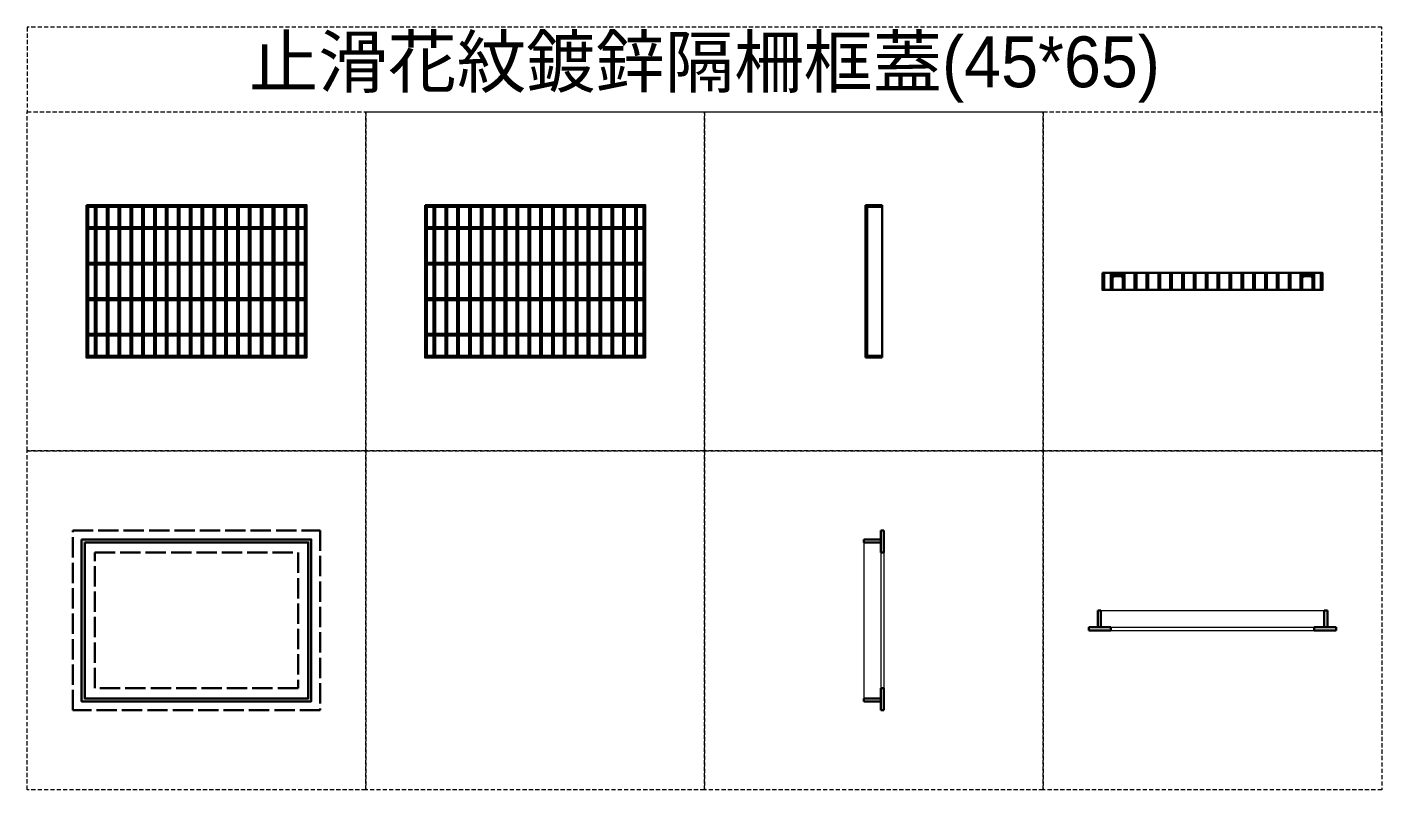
# Model space of a CAD drawing. Extents: x -2640 to 1802, y -2159 to 447.
# Drawn here: x 304.7 to 704.7, y -244 to -19 of the extents above; entities that cross this region are included whole.
import ezdxf

# ---------------------------------------------------------------- set-up
doc = ezdxf.new("R2010")
doc.units = 0
doc.header["$MEASUREMENT"] = 0
doc.linetypes.add('ACAD_ISO02W100', pattern=[15, 12, -3])
doc.linetypes.add('HIDDEN', pattern=[0.375, 0.25, -0.125])
doc.layers.add('一、4.基本-隱藏', color=9, linetype='ACAD_ISO02W100', lineweight=20, plot=False)
doc.layers.add('二、1.繪圖-既有設施', color=8, linetype='Continuous', lineweight=20)
doc.layers.add('二、2.繪圖-施作項目', color=181, linetype='Continuous', lineweight=30)
doc.styles.add('註解文字', font='MS PGothic.ttf', dxfattribs={"height": 4})
pattern_1 = [(45, (-850.6374, 109.643), (-2.65165, 2.65165), []), (45, (-849.7536, 109.643), (-2.65165, 2.65165), []), (45, (-848.8697, 109.643), (-2.65165, 2.65165), []), (45, (-847.9858, 109.643), (-2.65165, 2.65165), [])]

msp = doc.modelspace()

# ---------------------------------------------------------------- hatches: boundary and pattern name
at = {"layer": '二、2.繪圖-施作項目'}
h = msp.add_hatch(dxfattribs=at)
h.set_pattern_fill('ANSI34', color=256, scale=5)
h.set_pattern_definition(pattern_1)
h.paths.add_polyline_path([(386.723, -78.011), (322.723, -78.011), (322.723, -78.511), (386.723, -78.511)])
h = msp.add_hatch(dxfattribs=at)
h.set_pattern_fill('ANSI34', color=256, scale=0.1, angle=270)
h.set_pattern_definition([(315, (-792.7456, -1531.552), (1.3470384, 1.3470384), []), (315, (-792.7456, -1532.001), (1.3470384, 1.3470384), []), (315, (-792.7456, -1532.45), (1.3470384, 1.3470384), []), (315, (-792.7456, -1532.899), (1.3470384, 1.3470384), [])])
h.paths.add_polyline_path([(424.723, -78.011), (422.723, -78.011), (422.723, -78.511), (424.723, -78.511)])
h.paths.add_polyline_path([(428.223, -78.011), (425.223, -78.011), (425.223, -78.511), (428.223, -78.511)])
h.paths.add_polyline_path([(431.723, -78.011), (428.723, -78.011), (428.723, -78.511), (431.723, -78.511)])
h.paths.add_polyline_path([(435.223, -78.011), (432.223, -78.011), (432.223, -78.511), (435.223, -78.511)])
h.paths.add_polyline_path([(438.723, -78.011), (435.723, -78.011), (435.723, -78.511), (438.723, -78.511)])
h.paths.add_polyline_path([(442.223, -78.011), (439.223, -78.011), (439.223, -78.511), (442.223, -78.511)])
h.paths.add_polyline_path([(445.723, -78.011), (442.723, -78.011), (442.723, -78.511), (445.723, -78.511)])
h.paths.add_polyline_path([(449.223, -78.011), (446.223, -78.011), (446.223, -78.511), (449.223, -78.511)])
h.paths.add_polyline_path([(452.723, -78.011), (449.723, -78.011), (449.723, -78.511), (452.723, -78.511)])
h.paths.add_polyline_path([(456.223, -78.011), (453.223, -78.011), (453.223, -78.511), (456.223, -78.511)])
h.paths.add_polyline_path([(459.723, -78.011), (456.723, -78.011), (456.723, -78.511), (459.723, -78.511)])
h.paths.add_polyline_path([(463.223, -78.011), (460.223, -78.011), (460.223, -78.511), (463.223, -78.511)])
h.paths.add_polyline_path([(466.723, -78.011), (463.723, -78.011), (463.723, -78.511), (466.723, -78.511)])
h.paths.add_polyline_path([(470.223, -78.011), (467.223, -78.011), (467.223, -78.511), (470.223, -78.511)])
h.paths.add_polyline_path([(473.723, -78.011), (470.723, -78.011), (470.723, -78.511), (473.723, -78.511)])
h.paths.add_polyline_path([(477.223, -78.011), (474.223, -78.011), (474.223, -78.511), (477.223, -78.511)])
h.paths.add_polyline_path([(480.723, -78.011), (477.723, -78.011), (477.723, -78.511), (480.723, -78.511)])
h.paths.add_polyline_path([(484.223, -78.011), (481.223, -78.011), (481.223, -78.511), (484.223, -78.511)])
h.paths.add_polyline_path([(486.723, -78.011), (484.723, -78.011), (484.723, -78.511), (486.723, -78.511)])
h = msp.add_hatch(color=256, dxfattribs=at)
h.dxf.hatch_style = 1
h.paths.add_polyline_path([(552.723, -78.511), (552.723, -78.011), (552.223, -78.011), (552.223, -78.511)])
h = msp.add_hatch(dxfattribs=at)
h.set_pattern_fill('ANSI34', color=256, scale=5)
h.set_pattern_definition(pattern_1)
h.paths.add_polyline_path([(386.723, -88.511), (322.723, -88.511), (322.723, -89.011), (386.723, -89.011)])
h = msp.add_hatch(dxfattribs=at)
h.set_pattern_fill('ANSI34', color=256, scale=0.1, angle=270)
h.set_pattern_definition([(315, (-792.7456, -1542.052), (1.3470384, 1.3470384), []), (315, (-792.7456, -1542.501), (1.3470384, 1.3470384), []), (315, (-792.7456, -1542.95), (1.3470384, 1.3470384), []), (315, (-792.7456, -1543.399), (1.3470384, 1.3470384), [])])
h.paths.add_polyline_path([(424.723, -88.511), (422.723, -88.511), (422.723, -89.011), (424.723, -89.011)])
h.paths.add_polyline_path([(428.223, -88.511), (425.223, -88.511), (425.223, -89.011), (428.223, -89.011)])
h.paths.add_polyline_path([(431.723, -88.511), (428.723, -88.511), (428.723, -89.011), (431.723, -89.011)])
h.paths.add_polyline_path([(435.223, -88.511), (432.223, -88.511), (432.223, -89.011), (435.223, -89.011)])
h.paths.add_polyline_path([(438.723, -88.511), (435.723, -88.511), (435.723, -89.011), (438.723, -89.011)])
h.paths.add_polyline_path([(442.223, -88.511), (439.223, -88.511), (439.223, -89.011), (442.223, -89.011)])
h.paths.add_polyline_path([(445.723, -88.511), (442.723, -88.511), (442.723, -89.011), (445.723, -89.011)])
h.paths.add_polyline_path([(449.223, -88.511), (446.223, -88.511), (446.223, -89.011), (449.223, -89.011)])
h.paths.add_polyline_path([(452.723, -88.511), (449.723, -88.511), (449.723, -89.011), (452.723, -89.011)])
h.paths.add_polyline_path([(456.223, -88.511), (453.223, -88.511), (453.223, -89.011), (456.223, -89.011)])
h.paths.add_polyline_path([(459.723, -88.511), (456.723, -88.511), (456.723, -89.011), (459.723, -89.011)])
h.paths.add_polyline_path([(463.223, -88.511), (460.223, -88.511), (460.223, -89.011), (463.223, -89.011)])
h.paths.add_polyline_path([(466.723, -88.511), (463.723, -88.511), (463.723, -89.011), (466.723, -89.011)])
h.paths.add_polyline_path([(470.223, -88.511), (467.223, -88.511), (467.223, -89.011), (470.223, -89.011)])
h.paths.add_polyline_path([(473.723, -88.511), (470.723, -88.511), (470.723, -89.011), (473.723, -89.011)])
h.paths.add_polyline_path([(477.223, -88.511), (474.223, -88.511), (474.223, -89.011), (477.223, -89.011)])
h.paths.add_polyline_path([(480.723, -88.511), (477.723, -88.511), (477.723, -89.011), (480.723, -89.011)])
h.paths.add_polyline_path([(484.223, -88.511), (481.223, -88.511), (481.223, -89.011), (484.223, -89.011)])
h.paths.add_polyline_path([(486.723, -88.511), (484.723, -88.511), (484.723, -89.011), (486.723, -89.011)])
h = msp.add_hatch(color=256, dxfattribs=at)
h.dxf.hatch_style = 1
h.paths.add_polyline_path([(552.223, -89.011), (552.723, -89.011), (552.723, -88.511), (552.223, -88.511)])
h = msp.add_hatch(dxfattribs=at)
h.set_pattern_fill('ANSI34', color=256, scale=5)
h.set_pattern_definition(pattern_1)
h.paths.add_polyline_path([(386.723, -99.011), (322.723, -99.011), (322.723, -99.511), (386.723, -99.511)])
h = msp.add_hatch(dxfattribs=at)
h.set_pattern_fill('ANSI34', color=256, scale=0.1, angle=270)
h.set_pattern_definition([(315, (-792.7456, -1552.552), (1.3470384, 1.3470384), []), (315, (-792.7456, -1553.001), (1.3470384, 1.3470384), []), (315, (-792.7456, -1553.45), (1.3470384, 1.3470384), []), (315, (-792.7456, -1553.899), (1.3470384, 1.3470384), [])])
h.paths.add_polyline_path([(424.723, -99.011), (422.723, -99.011), (422.723, -99.511), (424.723, -99.511)])
h.paths.add_polyline_path([(428.223, -99.011), (425.223, -99.011), (425.223, -99.511), (428.223, -99.511)])
h.paths.add_polyline_path([(431.723, -99.011), (428.723, -99.011), (428.723, -99.511), (431.723, -99.511)])
h.paths.add_polyline_path([(435.223, -99.011), (432.223, -99.011), (432.223, -99.511), (435.223, -99.511)])
h.paths.add_polyline_path([(438.723, -99.011), (435.723, -99.011), (435.723, -99.511), (438.723, -99.511)])
h.paths.add_polyline_path([(442.223, -99.011), (439.223, -99.011), (439.223, -99.511), (442.223, -99.511)])
h.paths.add_polyline_path([(445.723, -99.011), (442.723, -99.011), (442.723, -99.511), (445.723, -99.511)])
h.paths.add_polyline_path([(449.223, -99.011), (446.223, -99.011), (446.223, -99.511), (449.223, -99.511)])
h.paths.add_polyline_path([(452.723, -99.011), (449.723, -99.011), (449.723, -99.511), (452.723, -99.511)])
h.paths.add_polyline_path([(456.223, -99.011), (453.223, -99.011), (453.223, -99.511), (456.223, -99.511)])
h.paths.add_polyline_path([(459.723, -99.011), (456.723, -99.011), (456.723, -99.511), (459.723, -99.511)])
h.paths.add_polyline_path([(463.223, -99.011), (460.223, -99.011), (460.223, -99.511), (463.223, -99.511)])
h.paths.add_polyline_path([(466.723, -99.011), (463.723, -99.011), (463.723, -99.511), (466.723, -99.511)])
h.paths.add_polyline_path([(470.223, -99.011), (467.223, -99.011), (467.223, -99.511), (470.223, -99.511)])
h.paths.add_polyline_path([(473.723, -99.011), (470.723, -99.011), (470.723, -99.511), (473.723, -99.511)])
h.paths.add_polyline_path([(477.223, -99.011), (474.223, -99.011), (474.223, -99.511), (477.223, -99.511)])
h.paths.add_polyline_path([(480.723, -99.011), (477.723, -99.011), (477.723, -99.511), (480.723, -99.511)])
h.paths.add_polyline_path([(484.223, -99.011), (481.223, -99.011), (481.223, -99.511), (484.223, -99.511)])
h.paths.add_polyline_path([(486.723, -99.011), (484.723, -99.011), (484.723, -99.511), (486.723, -99.511)])
h = msp.add_hatch(color=256, dxfattribs=at)
h.dxf.hatch_style = 1
h.paths.add_polyline_path([(552.223, -99.511), (552.723, -99.511), (552.723, -99.011), (552.223, -99.011)])
h = msp.add_hatch(dxfattribs=at)
h.set_pattern_fill('ANSI34', color=256, scale=5)
h.set_pattern_definition(pattern_1)
h.paths.add_polyline_path([(386.723, -109.511), (322.723, -109.511), (322.723, -110.011), (386.723, -110.011)])
h = msp.add_hatch(dxfattribs=at)
h.set_pattern_fill('ANSI34', color=256, scale=0.1, angle=270)
h.set_pattern_definition([(315, (-792.7456, -1563.052), (1.3470384, 1.3470384), []), (315, (-792.7456, -1563.501), (1.3470384, 1.3470384), []), (315, (-792.7456, -1563.95), (1.3470384, 1.3470384), []), (315, (-792.7456, -1564.399), (1.3470384, 1.3470384), [])])
h.paths.add_polyline_path([(424.723, -109.511), (422.723, -109.511), (422.723, -110.011), (424.723, -110.011)])
h.paths.add_polyline_path([(428.223, -109.511), (425.223, -109.511), (425.223, -110.011), (428.223, -110.011)])
h.paths.add_polyline_path([(431.723, -109.511), (428.723, -109.511), (428.723, -110.011), (431.723, -110.011)])
h.paths.add_polyline_path([(435.223, -109.511), (432.223, -109.511), (432.223, -110.011), (435.223, -110.011)])
h.paths.add_polyline_path([(438.723, -109.511), (435.723, -109.511), (435.723, -110.011), (438.723, -110.011)])
h.paths.add_polyline_path([(442.223, -109.511), (439.223, -109.511), (439.223, -110.011), (442.223, -110.011)])
h.paths.add_polyline_path([(445.723, -109.511), (442.723, -109.511), (442.723, -110.011), (445.723, -110.011)])
h.paths.add_polyline_path([(449.223, -109.511), (446.223, -109.511), (446.223, -110.011), (449.223, -110.011)])
h.paths.add_polyline_path([(452.723, -109.511), (449.723, -109.511), (449.723, -110.011), (452.723, -110.011)])
h.paths.add_polyline_path([(456.223, -109.511), (453.223, -109.511), (453.223, -110.011), (456.223, -110.011)])
h.paths.add_polyline_path([(459.723, -109.511), (456.723, -109.511), (456.723, -110.011), (459.723, -110.011)])
h.paths.add_polyline_path([(463.223, -109.511), (460.223, -109.511), (460.223, -110.011), (463.223, -110.011)])
h.paths.add_polyline_path([(466.723, -109.511), (463.723, -109.511), (463.723, -110.011), (466.723, -110.011)])
h.paths.add_polyline_path([(470.223, -109.511), (467.223, -109.511), (467.223, -110.011), (470.223, -110.011)])
h.paths.add_polyline_path([(473.723, -109.511), (470.723, -109.511), (470.723, -110.011), (473.723, -110.011)])
h.paths.add_polyline_path([(477.223, -109.511), (474.223, -109.511), (474.223, -110.011), (477.223, -110.011)])
h.paths.add_polyline_path([(480.723, -109.511), (477.723, -109.511), (477.723, -110.011), (480.723, -110.011)])
h.paths.add_polyline_path([(484.223, -109.511), (481.223, -109.511), (481.223, -110.011), (484.223, -110.011)])
h.paths.add_polyline_path([(486.723, -109.511), (484.723, -109.511), (484.723, -110.011), (486.723, -110.011)])
h = msp.add_hatch(color=256, dxfattribs=at)
h.dxf.hatch_style = 1
h.paths.add_polyline_path([(552.223, -110.011), (552.723, -110.011), (552.723, -109.511), (552.223, -109.511)])
h = msp.add_hatch(color=256, dxfattribs=at)
h.dxf.hatch_style = 1
h.paths.add_polyline_path([(320.823, -170.111), (320.823, -217.911), (388.623, -217.911), (388.623, -170.111)])
h.paths.add_polyline_path([(321.723, -171.011), (387.723, -171.011), (387.723, -217.011), (321.723, -217.011)], flags=16)
h.paths.add_polyline_path([(324.723, -174.011), (384.723, -174.011), (384.723, -214.011), (324.723, -214.011)], flags=0)

# ---------------------------------------------------------------- linework, layer by layer
at = {"layer": '一、4.基本-隱藏', "linetype": 'HIDDEN', "ltscale": 5}
for points in [[(304.723, -44.011), (704.723, -44.011), (704.723, -19.011), (304.723, -19.011)], [(304.723, -44.011), (404.723, -44.011), (404.723, -144.011), (304.723, -144.011)], [(404.723, -44.011), (504.723, -44.011), (504.723, -144.011), (404.723, -144.011)], [(504.723, -44.011), (604.723, -44.011), (604.723, -144.011), (504.723, -144.011)], [(604.723, -44.011), (704.723, -44.011), (704.723, -144.011), (604.723, -144.011)], [(304.723, -144.011), (404.723, -144.011), (404.723, -244.011), (304.723, -244.011)], [(404.723, -144.011), (504.723, -144.011), (504.723, -244.011), (404.723, -244.011)], [(504.723, -144.011), (604.723, -144.011), (604.723, -244.011), (504.723, -244.011)], [(604.723, -144.011), (704.723, -144.011), (704.723, -244.011), (604.723, -244.011)]]:
    msp.add_lwpolyline(points, close=True, dxfattribs=at)
at = {"layer": '二、1.繪圖-既有設施'}
for points in [[(551.773, -171.011), (551.773, -217.011)], [(556.773, -174.011), (556.773, -214.011)], [(557.673, -174.011), (557.673, -214.011)], [(621.723, -191.061), (687.723, -191.061)], [(624.723, -196.061), (684.723, -196.061)], [(624.723, -196.961), (684.723, -196.961)]]:
    msp.add_lwpolyline(points, dxfattribs=at)
at = {"layer": '二、2.繪圖-施作項目'}
for points in [[(322.223, -71.511), (387.223, -71.511)], [(322.223, -71.511), (322.223, -116.511)], [(322.723, -71.511), (322.723, -116.511)], [(386.723, -71.511), (386.723, -116.511)], [(387.223, -71.511), (387.223, -116.511)], [(422.223, -71.511), (487.223, -71.511)], [(422.223, -71.511), (422.223, -116.511)], [(422.723, -71.511), (422.723, -116.511)], [(486.723, -71.511), (486.723, -116.511)], [(487.223, -71.511), (487.223, -116.511)], [(552.223, -71.511), (557.223, -71.511)], [(552.223, -71.511), (552.223, -116.511)], [(557.223, -71.511), (557.223, -116.511)], [(322.723, -72.011), (386.723, -72.011)], [(324.723, -72.011), (324.723, -78.011)], [(325.223, -72.011), (325.223, -78.011)], [(328.223, -72.011), (328.223, -78.011)], [(328.723, -72.011), (328.723, -78.011)], [(331.723, -72.011), (331.723, -78.011)], [(332.223, -72.011), (332.223, -78.011)], [(335.223, -72.011), (335.223, -78.011)], [(335.723, -72.011), (335.723, -78.011)], [(338.723, -72.011), (338.723, -78.011)], [(339.223, -72.011), (339.223, -78.011)], [(342.223, -72.011), (342.223, -78.011)], [(342.723, -72.011), (342.723, -78.011)], [(345.723, -72.011), (345.723, -78.011)], [(346.223, -72.011), (346.223, -78.011)], [(349.223, -72.011), (349.223, -78.011)], [(349.723, -72.011), (349.723, -78.011)], [(352.723, -72.011), (352.723, -78.011)], [(353.223, -72.011), (353.223, -78.011)], [(356.223, -72.011), (356.223, -78.011)], [(356.723, -72.011), (356.723, -78.011)], [(359.723, -72.011), (359.723, -78.011)], [(360.223, -72.011), (360.223, -78.011)], [(363.223, -72.011), (363.223, -78.011)], [(363.723, -72.011), (363.723, -78.011)], [(366.723, -72.011), (366.723, -78.011)], [(367.223, -72.011), (367.223, -78.011)], [(370.223, -72.011), (370.223, -78.011)], [(370.723, -72.011), (370.723, -78.011)], [(373.723, -72.011), (373.723, -78.011)], [(374.223, -72.011), (374.223, -78.011)], [(377.223, -72.011), (377.223, -78.011)], [(377.723, -72.011), (377.723, -78.011)], [(380.723, -72.011), (380.723, -78.011)], [(381.223, -72.011), (381.223, -78.011)], [(384.223, -72.011), (384.223, -78.011)], [(384.723, -72.011), (384.723, -78.011)], [(422.723, -72.011), (486.723, -72.011)], [(424.723, -72.011), (424.723, -116.011)], [(425.223, -72.011), (425.223, -116.011)], [(428.223, -72.011), (428.223, -116.011)], [(428.723, -72.011), (428.723, -116.011)], [(431.723, -72.011), (431.723, -116.011)], [(432.223, -72.011), (432.223, -116.011)], [(435.223, -72.011), (435.223, -116.011)], [(435.723, -72.011), (435.723, -116.011)], [(438.723, -72.011), (438.723, -116.011)], [(439.223, -72.011), (439.223, -116.011)], [(442.223, -72.011), (442.223, -116.011)], [(442.723, -72.011), (442.723, -116.011)], [(445.723, -72.011), (445.723, -116.011)], [(446.223, -72.011), (446.223, -116.011)], [(449.223, -72.011), (449.223, -116.011)], [(449.723, -72.011), (449.723, -116.011)], [(452.723, -72.011), (452.723, -116.011)], [(453.223, -72.011), (453.223, -116.011)], [(456.223, -72.011), (456.223, -116.011)], [(456.723, -72.011), (456.723, -116.011)], [(459.723, -72.011), (459.723, -116.011)], [(460.223, -72.011), (460.223, -116.011)], [(463.223, -72.011), (463.223, -116.011)], [(463.723, -72.011), (463.723, -116.011)], [(466.723, -72.011), (466.723, -116.011)], [(467.223, -72.011), (467.223, -116.011)], [(470.223, -72.011), (470.223, -116.011)], [(470.723, -72.011), (470.723, -116.011)], [(473.723, -72.011), (473.723, -116.011)], [(474.223, -72.011), (474.223, -116.011)], [(477.223, -72.011), (477.223, -116.011)], [(477.723, -72.011), (477.723, -116.011)], [(480.723, -72.011), (480.723, -116.011)], [(481.223, -72.011), (481.223, -116.011)], [(484.223, -72.011), (484.223, -116.011)], [(484.723, -72.011), (484.723, -116.011)], [(552.223, -72.011), (557.223, -72.011)], [(552.723, -72.011), (552.723, -116.011)], [(322.723, -78.011), (386.723, -78.011)], [(322.723, -78.511), (386.723, -78.511)], [(324.723, -78.511), (324.723, -88.511)], [(325.223, -78.511), (325.223, -88.511)], [(328.223, -78.511), (328.223, -88.511)], [(328.723, -78.511), (328.723, -88.511)], [(331.723, -78.511), (331.723, -88.511)], [(332.223, -78.511), (332.223, -88.511)], [(335.223, -78.511), (335.223, -88.511)], [(335.723, -78.511), (335.723, -88.511)], [(338.723, -78.511), (338.723, -88.511)], [(339.223, -78.511), (339.223, -88.511)], [(342.223, -78.511), (342.223, -88.511)], [(342.723, -78.511), (342.723, -88.511)], [(345.723, -78.511), (345.723, -88.511)], [(346.223, -78.511), (346.223, -88.511)], [(349.223, -78.511), (349.223, -88.511)], [(349.723, -78.511), (349.723, -88.511)], [(352.723, -78.511), (352.723, -88.511)], [(353.223, -78.511), (353.223, -88.511)], [(356.223, -78.511), (356.223, -88.511)], [(356.723, -78.511), (356.723, -88.511)], [(359.723, -78.511), (359.723, -88.511)], [(360.223, -78.511), (360.223, -88.511)], [(363.223, -78.511), (363.223, -88.511)], [(363.723, -78.511), (363.723, -88.511)], [(366.723, -78.511), (366.723, -88.511)], [(367.223, -78.511), (367.223, -88.511)], [(370.223, -78.511), (370.223, -88.511)], [(370.723, -78.511), (370.723, -88.511)], [(373.723, -78.511), (373.723, -88.511)], [(374.223, -78.511), (374.223, -88.511)], [(377.223, -78.511), (377.223, -88.511)], [(377.723, -78.511), (377.723, -88.511)], [(380.723, -78.511), (380.723, -88.511)], [(381.223, -78.511), (381.223, -88.511)], [(384.223, -78.511), (384.223, -88.511)], [(384.723, -78.511), (384.723, -88.511)], [(422.723, -78.011), (424.723, -78.011)], [(422.723, -78.511), (424.723, -78.511)], [(425.223, -78.011), (428.223, -78.011)], [(425.223, -78.511), (428.223, -78.511)], [(428.723, -78.011), (431.723, -78.011)], [(428.723, -78.511), (431.723, -78.511)], [(432.223, -78.011), (435.223, -78.011)], [(432.223, -78.511), (435.223, -78.511)], [(435.723, -78.011), (438.723, -78.011)], [(435.723, -78.511), (438.723, -78.511)], [(439.223, -78.011), (442.223, -78.011)], [(439.223, -78.511), (442.223, -78.511)], [(442.723, -78.011), (445.723, -78.011)], [(442.723, -78.511), (445.723, -78.511)], [(446.223, -78.011), (449.223, -78.011)], [(446.223, -78.511), (449.223, -78.511)], [(449.723, -78.011), (452.723, -78.011)], [(449.723, -78.511), (452.723, -78.511)], [(453.223, -78.011), (456.223, -78.011)], [(453.223, -78.511), (456.223, -78.511)], [(456.723, -78.011), (459.723, -78.011)], [(456.723, -78.511), (459.723, -78.511)], [(460.223, -78.011), (463.223, -78.011)], [(460.223, -78.511), (463.223, -78.511)], [(463.723, -78.011), (466.723, -78.011)], [(463.723, -78.511), (466.723, -78.511)], [(467.223, -78.011), (470.223, -78.011)], [(467.223, -78.511), (470.223, -78.511)], [(470.723, -78.011), (473.723, -78.011)], [(470.723, -78.511), (473.723, -78.511)], [(474.223, -78.011), (477.223, -78.011)], [(474.223, -78.511), (477.223, -78.511)], [(477.723, -78.011), (480.723, -78.011)], [(477.723, -78.511), (480.723, -78.511)], [(481.223, -78.011), (484.223, -78.011)], [(481.223, -78.511), (484.223, -78.511)], [(484.723, -78.011), (486.723, -78.011)], [(484.723, -78.511), (486.723, -78.511)], [(552.223, -78.011), (552.723, -78.011)], [(552.223, -78.511), (552.723, -78.511)], [(322.723, -88.511), (386.723, -88.511)], [(322.723, -89.011), (386.723, -89.011)], [(324.723, -89.011), (324.723, -99.011)], [(325.223, -89.011), (325.223, -99.011)], [(328.223, -89.011), (328.223, -99.011)], [(328.723, -89.011), (328.723, -99.011)], [(331.723, -89.011), (331.723, -99.011)], [(332.223, -89.011), (332.223, -99.011)], [(335.223, -89.011), (335.223, -99.011)], [(335.723, -89.011), (335.723, -99.011)], [(338.723, -89.011), (338.723, -99.011)], [(339.223, -89.011), (339.223, -99.011)], [(342.223, -89.011), (342.223, -99.011)], [(342.723, -89.011), (342.723, -99.011)], [(345.723, -89.011), (345.723, -99.011)], [(346.223, -89.011), (346.223, -99.011)], [(349.223, -89.011), (349.223, -99.011)], [(349.723, -89.011), (349.723, -99.011)], [(352.723, -89.011), (352.723, -99.011)], [(353.223, -89.011), (353.223, -99.011)], [(356.223, -89.011), (356.223, -99.011)], [(356.723, -89.011), (356.723, -99.011)], [(359.723, -89.011), (359.723, -99.011)], [(360.223, -89.011), (360.223, -99.011)], [(363.223, -89.011), (363.223, -99.011)], [(363.723, -89.011), (363.723, -99.011)], [(366.723, -89.011), (366.723, -99.011)], [(367.223, -89.011), (367.223, -99.011)], [(370.223, -89.011), (370.223, -99.011)], [(370.723, -89.011), (370.723, -99.011)], [(373.723, -89.011), (373.723, -99.011)], [(374.223, -89.011), (374.223, -99.011)], [(377.223, -89.011), (377.223, -99.011)], [(377.723, -89.011), (377.723, -99.011)], [(380.723, -89.011), (380.723, -99.011)], [(381.223, -89.011), (381.223, -99.011)], [(384.223, -89.011), (384.223, -99.011)], [(384.723, -89.011), (384.723, -99.011)], [(422.723, -88.511), (424.723, -88.511)], [(422.723, -89.011), (424.723, -89.011)], [(425.223, -88.511), (428.223, -88.511)], [(425.223, -89.011), (428.223, -89.011)], [(428.723, -88.511), (431.723, -88.511)], [(428.723, -89.011), (431.723, -89.011)], [(432.223, -88.511), (435.223, -88.511)], [(432.223, -89.011), (435.223, -89.011)], [(435.723, -88.511), (438.723, -88.511)], [(435.723, -89.011), (438.723, -89.011)], [(439.223, -88.511), (442.223, -88.511)], [(439.223, -89.011), (442.223, -89.011)], [(442.723, -88.511), (445.723, -88.511)], [(442.723, -89.011), (445.723, -89.011)], [(446.223, -88.511), (449.223, -88.511)], [(446.223, -89.011), (449.223, -89.011)], [(449.723, -88.511), (452.723, -88.511)], [(449.723, -89.011), (452.723, -89.011)], [(453.223, -88.511), (456.223, -88.511)], [(453.223, -89.011), (456.223, -89.011)], [(456.723, -88.511), (459.723, -88.511)], [(456.723, -89.011), (459.723, -89.011)], [(460.223, -88.511), (463.223, -88.511)], [(460.223, -89.011), (463.223, -89.011)], [(463.723, -88.511), (466.723, -88.511)], [(463.723, -89.011), (466.723, -89.011)], [(467.223, -88.511), (470.223, -88.511)], [(467.223, -89.011), (470.223, -89.011)], [(470.723, -88.511), (473.723, -88.511)], [(470.723, -89.011), (473.723, -89.011)], [(474.223, -88.511), (477.223, -88.511)], [(474.223, -89.011), (477.223, -89.011)], [(477.723, -88.511), (480.723, -88.511)], [(477.723, -89.011), (480.723, -89.011)], [(481.223, -88.511), (484.223, -88.511)], [(481.223, -89.011), (484.223, -89.011)], [(484.723, -88.511), (486.723, -88.511)], [(484.723, -89.011), (486.723, -89.011)], [(552.223, -88.511), (552.723, -88.511)], [(552.223, -89.011), (552.723, -89.011)], [(622.223, -91.511), (622.223, -96.511)], [(622.223, -91.511), (687.223, -91.511)], [(622.723, -91.511), (622.723, -96.511)], [(624.723, -91.511), (624.723, -96.511)], [(625.223, -91.511), (625.223, -96.511)], [(628.223, -91.511), (628.223, -96.511)], [(628.723, -91.511), (628.723, -96.511)], [(631.723, -91.511), (631.723, -96.511)], [(632.223, -91.511), (632.223, -96.511)], [(635.223, -91.511), (635.223, -96.511)], [(635.723, -91.511), (635.723, -96.511)], [(638.723, -91.511), (638.723, -96.511)], [(639.223, -91.511), (639.223, -96.511)], [(642.223, -91.511), (642.223, -96.511)], [(642.723, -91.511), (642.723, -96.511)], [(645.723, -91.511), (645.723, -96.511)], [(646.223, -91.511), (646.223, -96.511)], [(649.223, -91.511), (649.223, -96.511)], [(649.723, -91.511), (649.723, -96.511)], [(652.723, -91.511), (652.723, -96.511)], [(653.223, -91.511), (653.223, -96.511)], [(656.223, -91.511), (656.223, -96.511)], [(656.723, -91.511), (656.723, -96.511)], [(659.723, -91.511), (659.723, -96.511)], [(660.223, -91.511), (660.223, -96.511)], [(663.223, -91.511), (663.223, -96.511)], [(663.723, -91.511), (663.723, -96.511)], [(666.723, -91.511), (666.723, -96.511)], [(667.223, -91.511), (667.223, -96.511)], [(670.223, -91.511), (670.223, -96.511)], [(670.723, -91.511), (670.723, -96.511)], [(673.723, -91.511), (673.723, -96.511)], [(674.223, -91.511), (674.223, -96.511)], [(677.223, -91.511), (677.223, -96.511)], [(677.723, -91.511), (677.723, -96.511)], [(680.723, -91.511), (680.723, -96.511)], [(681.223, -91.511), (681.223, -96.511)], [(684.223, -91.511), (684.223, -96.511)], [(684.723, -91.511), (684.723, -96.511)], [(686.723, -91.511), (686.723, -96.511)], [(687.223, -91.511), (687.223, -96.511)], [(625.223, -92.011), (628.223, -92.011)], [(625.223, -92.511), (628.223, -92.511)], [(625.723, -92.511), (625.223, -93.011)], [(625.823, -92.011), (627.623, -92.011)], [(625.823, -92.051), (625.823, -92.011)], [(625.823, -92.051), (627.623, -92.051)], [(627.623, -92.051), (627.623, -92.011)], [(627.723, -92.511), (628.223, -93.011)], [(681.223, -92.011), (684.223, -92.011)], [(681.223, -92.511), (684.223, -92.511)], [(681.723, -92.511), (681.223, -93.011)], [(681.823, -92.011), (683.623, -92.011)], [(681.823, -92.051), (681.823, -92.011)], [(681.823, -92.051), (683.623, -92.051)], [(683.623, -92.051), (683.623, -92.011)], [(683.723, -92.511), (684.223, -93.011)], [(322.723, -99.011), (386.723, -99.011)], [(322.723, -99.511), (386.723, -99.511)], [(324.723, -99.511), (324.723, -109.511)], [(325.223, -99.511), (325.223, -109.511)], [(328.223, -99.511), (328.223, -109.511)], [(328.723, -99.511), (328.723, -109.511)], [(331.723, -99.511), (331.723, -109.511)], [(332.223, -99.511), (332.223, -109.511)], [(335.223, -99.511), (335.223, -109.511)], [(335.723, -99.511), (335.723, -109.511)], [(338.723, -99.511), (338.723, -109.511)], [(339.223, -99.511), (339.223, -109.511)], [(342.223, -99.511), (342.223, -109.511)], [(342.723, -99.511), (342.723, -109.511)], [(345.723, -99.511), (345.723, -109.511)], [(346.223, -99.511), (346.223, -109.511)], [(349.223, -99.511), (349.223, -109.511)], [(349.723, -99.511), (349.723, -109.511)], [(352.723, -99.511), (352.723, -109.511)], [(353.223, -99.511), (353.223, -109.511)], [(356.223, -99.511), (356.223, -109.511)], [(356.723, -99.511), (356.723, -109.511)], [(359.723, -99.511), (359.723, -109.511)], [(360.223, -99.511), (360.223, -109.511)], [(363.223, -99.511), (363.223, -109.511)], [(363.723, -99.511), (363.723, -109.511)], [(366.723, -99.511), (366.723, -109.511)], [(367.223, -99.511), (367.223, -109.511)], [(370.223, -99.511), (370.223, -109.511)], [(370.723, -99.511), (370.723, -109.511)], [(373.723, -99.511), (373.723, -109.511)], [(374.223, -99.511), (374.223, -109.511)], [(377.223, -99.511), (377.223, -109.511)], [(377.723, -99.511), (377.723, -109.511)], [(380.723, -99.511), (380.723, -109.511)], [(381.223, -99.511), (381.223, -109.511)], [(384.223, -99.511), (384.223, -109.511)], [(384.723, -99.511), (384.723, -109.511)], [(422.723, -99.011), (424.723, -99.011)], [(422.723, -99.511), (424.723, -99.511)], [(425.223, -99.011), (428.223, -99.011)], [(425.223, -99.511), (428.223, -99.511)], [(428.723, -99.011), (431.723, -99.011)], [(428.723, -99.511), (431.723, -99.511)], [(432.223, -99.011), (435.223, -99.011)], [(432.223, -99.511), (435.223, -99.511)], [(435.723, -99.011), (438.723, -99.011)], [(435.723, -99.511), (438.723, -99.511)], [(439.223, -99.011), (442.223, -99.011)], [(439.223, -99.511), (442.223, -99.511)], [(442.723, -99.011), (445.723, -99.011)], [(442.723, -99.511), (445.723, -99.511)], [(446.223, -99.011), (449.223, -99.011)], [(446.223, -99.511), (449.223, -99.511)], [(449.723, -99.011), (452.723, -99.011)], [(449.723, -99.511), (452.723, -99.511)], [(453.223, -99.011), (456.223, -99.011)], [(453.223, -99.511), (456.223, -99.511)], [(456.723, -99.011), (459.723, -99.011)], [(456.723, -99.511), (459.723, -99.511)], [(460.223, -99.011), (463.223, -99.011)], [(460.223, -99.511), (463.223, -99.511)], [(463.723, -99.011), (466.723, -99.011)], [(463.723, -99.511), (466.723, -99.511)], [(467.223, -99.011), (470.223, -99.011)], [(467.223, -99.511), (470.223, -99.511)], [(470.723, -99.011), (473.723, -99.011)], [(470.723, -99.511), (473.723, -99.511)], [(474.223, -99.011), (477.223, -99.011)], [(474.223, -99.511), (477.223, -99.511)], [(477.723, -99.011), (480.723, -99.011)], [(477.723, -99.511), (480.723, -99.511)], [(481.223, -99.011), (484.223, -99.011)], [(481.223, -99.511), (484.223, -99.511)], [(484.723, -99.011), (486.723, -99.011)], [(484.723, -99.511), (486.723, -99.511)], [(552.223, -99.011), (552.723, -99.011)], [(552.223, -99.511), (552.723, -99.511)], [(622.223, -96.511), (687.223, -96.511)], [(322.723, -109.511), (386.723, -109.511)], [(322.723, -110.011), (386.723, -110.011)], [(324.723, -110.011), (324.723, -116.011)], [(325.223, -110.011), (325.223, -116.011)], [(328.223, -110.011), (328.223, -116.011)], [(328.723, -110.011), (328.723, -116.011)], [(331.723, -110.011), (331.723, -116.011)], [(332.223, -110.011), (332.223, -116.011)], [(335.223, -110.011), (335.223, -116.011)], [(335.723, -110.011), (335.723, -116.011)], [(338.723, -110.011), (338.723, -116.011)], [(339.223, -110.011), (339.223, -116.011)], [(342.223, -110.011), (342.223, -116.011)], [(342.723, -110.011), (342.723, -116.011)], [(345.723, -110.011), (345.723, -116.011)], [(346.223, -110.011), (346.223, -116.011)], [(349.223, -110.011), (349.223, -116.011)], [(349.723, -110.011), (349.723, -116.011)], [(352.723, -110.011), (352.723, -116.011)], [(353.223, -110.011), (353.223, -116.011)], [(356.223, -110.011), (356.223, -116.011)], [(356.723, -110.011), (356.723, -116.011)], [(359.723, -110.011), (359.723, -116.011)], [(360.223, -110.011), (360.223, -116.011)], [(363.223, -110.011), (363.223, -116.011)], [(363.723, -110.011), (363.723, -116.011)], [(366.723, -110.011), (366.723, -116.011)], [(367.223, -110.011), (367.223, -116.011)], [(370.223, -110.011), (370.223, -116.011)], [(370.723, -110.011), (370.723, -116.011)], [(373.723, -110.011), (373.723, -116.011)], [(374.223, -110.011), (374.223, -116.011)], [(377.223, -110.011), (377.223, -116.011)], [(377.723, -110.011), (377.723, -116.011)], [(380.723, -110.011), (380.723, -116.011)], [(381.223, -110.011), (381.223, -116.011)], [(384.223, -110.011), (384.223, -116.011)], [(384.723, -110.011), (384.723, -116.011)], [(422.723, -109.511), (424.723, -109.511)], [(422.723, -110.011), (424.723, -110.011)], [(425.223, -109.511), (428.223, -109.511)], [(425.223, -110.011), (428.223, -110.011)], [(428.723, -109.511), (431.723, -109.511)], [(428.723, -110.011), (431.723, -110.011)], [(432.223, -109.511), (435.223, -109.511)], [(432.223, -110.011), (435.223, -110.011)], [(435.723, -109.511), (438.723, -109.511)], [(435.723, -110.011), (438.723, -110.011)], [(439.223, -109.511), (442.223, -109.511)], [(439.223, -110.011), (442.223, -110.011)], [(442.723, -109.511), (445.723, -109.511)], [(442.723, -110.011), (445.723, -110.011)], [(446.223, -109.511), (449.223, -109.511)], [(446.223, -110.011), (449.223, -110.011)], [(449.723, -109.511), (452.723, -109.511)], [(449.723, -110.011), (452.723, -110.011)], [(453.223, -109.511), (456.223, -109.511)], [(453.223, -110.011), (456.223, -110.011)], [(456.723, -109.511), (459.723, -109.511)], [(456.723, -110.011), (459.723, -110.011)], [(460.223, -109.511), (463.223, -109.511)], [(460.223, -110.011), (463.223, -110.011)], [(463.723, -109.511), (466.723, -109.511)], [(463.723, -110.011), (466.723, -110.011)], [(467.223, -109.511), (470.223, -109.511)], [(467.223, -110.011), (470.223, -110.011)], [(470.723, -109.511), (473.723, -109.511)], [(470.723, -110.011), (473.723, -110.011)], [(474.223, -109.511), (477.223, -109.511)], [(474.223, -110.011), (477.223, -110.011)], [(477.723, -109.511), (480.723, -109.511)], [(477.723, -110.011), (480.723, -110.011)], [(481.223, -109.511), (484.223, -109.511)], [(481.223, -110.011), (484.223, -110.011)], [(484.723, -109.511), (486.723, -109.511)], [(484.723, -110.011), (486.723, -110.011)], [(552.223, -109.511), (552.723, -109.511)], [(552.223, -110.011), (552.723, -110.011)], [(322.223, -116.511), (387.223, -116.511)], [(322.723, -116.011), (386.723, -116.011)], [(422.223, -116.511), (487.223, -116.511)], [(422.723, -116.011), (486.723, -116.011)], [(552.223, -116.011), (557.223, -116.011)], [(552.223, -116.511), (557.223, -116.511)], [(556.773, -167.511), (557.673, -167.511)], [(556.773, -167.511), (556.773, -174.011)], [(557.673, -167.511), (557.673, -174.011)], [(551.773, -170.111), (556.773, -170.111)], [(551.773, -170.111), (551.773, -171.011)], [(551.773, -171.011), (556.773, -171.011)], [(556.773, -174.011), (557.673, -174.011)], [(620.823, -191.061), (620.823, -196.061)], [(620.823, -191.061), (621.723, -191.061)], [(621.723, -191.061), (621.723, -196.061)], [(687.723, -191.061), (687.723, -196.061)], [(687.723, -191.061), (688.623, -191.061)], [(688.623, -191.061), (688.623, -196.061)], [(618.223, -196.061), (618.223, -196.961)], [(618.223, -196.061), (624.723, -196.061)], [(618.223, -196.961), (624.723, -196.961)], [(624.723, -196.061), (624.723, -196.961)], [(684.723, -196.061), (684.723, -196.961)], [(684.723, -196.061), (691.223, -196.061)], [(684.723, -196.961), (691.223, -196.961)], [(691.223, -196.061), (691.223, -196.961)], [(556.773, -214.011), (557.673, -214.011)], [(556.773, -214.011), (556.773, -220.511)], [(557.673, -214.011), (557.673, -220.511)], [(551.773, -217.011), (556.773, -217.011)], [(551.773, -217.011), (551.773, -217.911)], [(551.773, -217.911), (556.773, -217.911)], [(556.773, -220.511), (557.673, -220.511)]]:
    msp.add_lwpolyline(points, dxfattribs=at)
for points in [[(322.223, -71.511), (387.223, -71.511), (387.223, -116.511), (322.223, -116.511)], [(422.223, -71.511), (487.223, -71.511), (487.223, -116.511), (422.223, -116.511)], [(622.223, -91.511), (687.223, -91.511), (687.223, -96.511), (622.223, -96.511)], [(320.823, -170.111), (388.623, -170.111), (388.623, -217.911), (320.823, -217.911)], [(321.723, -171.011), (387.723, -171.011), (387.723, -217.011), (321.723, -217.011)]]:
    msp.add_lwpolyline(points, close=True, dxfattribs=at)
at = {"layer": '二、2.繪圖-施作項目', "linetype": 'ACAD_ISO02W100', "ltscale": 0.5}
for points in [[(318.223, -167.511), (391.223, -167.511), (391.223, -220.511), (318.223, -220.511)], [(324.723, -174.011), (384.723, -174.011), (384.723, -214.011), (324.723, -214.011)]]:
    msp.add_lwpolyline(points, close=True, dxfattribs=at)

# ---------------------------------------------------------------- texts
at = {"layer": '二、1.繪圖-既有設施', "insert": (504.723, -31.511), "char_height": 15, "attachment_point": 5, "style": '註解文字'}
msp.add_mtext_dynamic_manual_height_columns('{\\fMS PGothic|b0|i0|c128|p34;止滑花紋鍍鋅隔柵框蓋(45*65)}', width=576.96331, gutter_width=15, heights=[0], dxfattribs=at)

doc.saveas('drawing.dxf')
